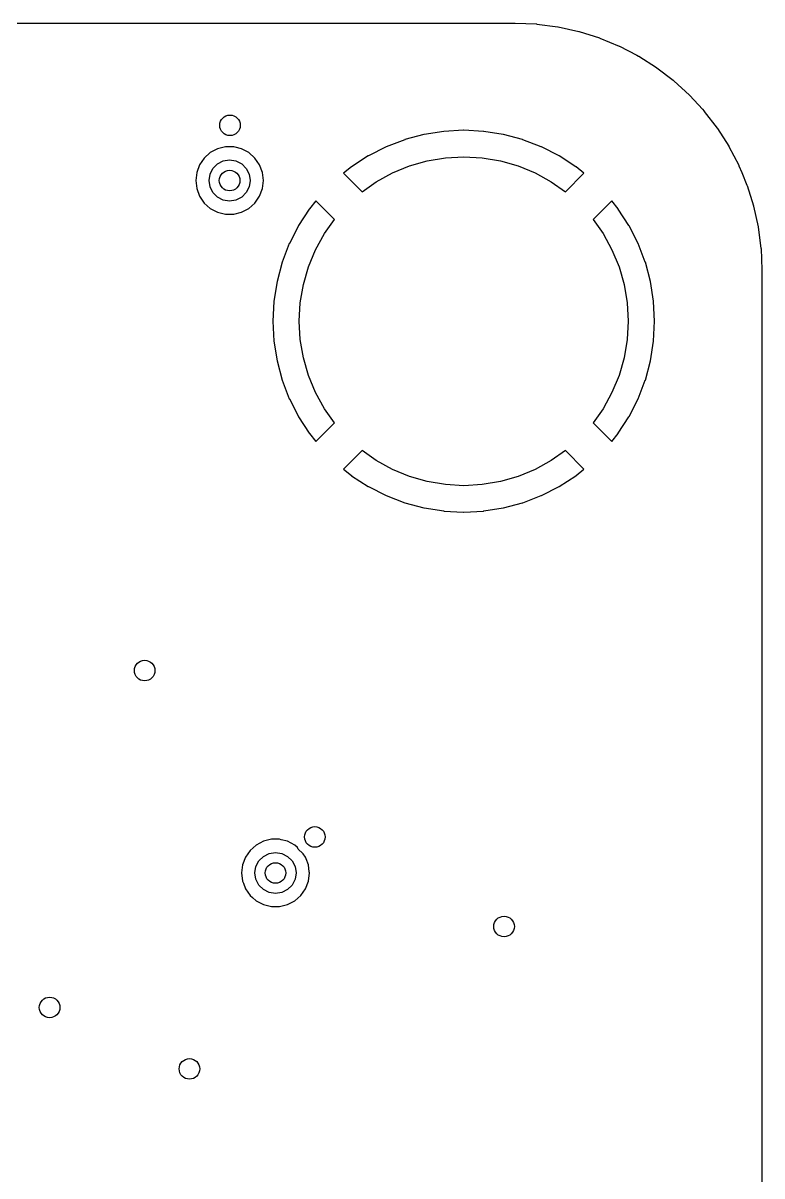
# Model space of a CAD drawing. Extents: x 106.8 to 191.4, y -142.2 to -57.6.
# Drawn here: x 176.99 to 191.36, y -80.04 to -57.61 of the extents above; entities that cross this region are included whole.
import ezdxf

# ---------------------------------------------------------------- set-up
doc = ezdxf.new("R2010")
doc.units = 0
doc.layers.add('BLACK', color=7, linetype='CONTINUOUS')

msp = doc.modelspace()

# ---------------------------------------------------------------- linework, layer by layer
at = {"layer": 'BLACK', "linetype": 'CONTINUOUS'}
for p, q in [((111.602, -57.6091), (186.522, -57.6091)), ((186.522, -57.6091), (186.56, -57.6091)), ((186.56, -57.6091), (186.564, -57.6092)), ((186.564, -57.6092), (186.977, -57.6272)), ((186.977, -57.6272), (186.984, -57.6279)), ((186.984, -57.6279), (187.392, -57.6815)), ((187.392, -57.6815), (187.399, -57.6828)), ((187.399, -57.6828), (187.801, -57.7718)), ((187.801, -57.7718), (187.808, -57.7738)), ((187.808, -57.7738), (188.2, -57.8974)), ((188.2, -57.8974), (188.207, -57.9)), ((188.207, -57.9), (188.587, -58.0573)), ((188.587, -58.0573), (188.594, -58.0605)), ((188.594, -58.0605), (188.929, -58.2348)), ((188.929, -58.2348), (188.958, -58.2503)), ((188.958, -58.2503), (188.965, -58.2542)), ((188.965, -58.2542), (189.312, -58.475)), ((189.312, -58.475), (189.318, -58.4794)), ((189.318, -58.4794), (189.636, -58.7232)), ((189.636, -58.7232), (189.644, -58.7296)), ((189.644, -58.7296), (189.65, -58.7346)), ((189.65, -58.7346), (189.953, -59.0123)), ((189.953, -59.0123), (189.958, -59.0177)), ((189.958, -59.0177), (190.206, -59.2874)), ((190.206, -59.2874), (190.236, -59.3207)), ((190.236, -59.3207), (190.241, -59.3266)), ((190.241, -59.3266), (190.491, -59.6527)), ((190.491, -59.6527), (190.496, -59.659)), ((184.413, -59.8781), (184.054, -60.0157)), ((184.417, -59.8766), (184.413, -59.8781)), ((184.788, -59.7772), (184.417, -59.8766)), ((184.792, -59.7763), (184.788, -59.7772)), ((185.172, -59.7162), (184.792, -59.7763)), ((185.176, -59.7157), (185.172, -59.7162)), ((185.56, -59.6956), (185.176, -59.7157)), ((185.564, -59.6956), (185.56, -59.6956)), ((185.948, -59.7157), (185.564, -59.6956)), ((185.952, -59.7162), (185.948, -59.7157)), ((186.332, -59.7763), (185.952, -59.7162)), ((186.336, -59.7772), (186.332, -59.7763)), ((186.707, -59.8766), (186.336, -59.7772)), ((186.712, -59.8781), (186.707, -59.8766)), ((187.07, -60.0157), (186.712, -59.8781)), ((190.496, -59.659), (190.717, -60.0056)), ((180.774, -60.0563), (180.633, -60.1302)), ((180.903, -60.0246), (180.774, -60.0563)), ((180.928, -60.0183), (180.903, -60.0246)), ((181.087, -60.0183), (180.928, -60.0183)), ((181.118, -60.0258), (181.087, -60.0183)), ((181.242, -60.0563), (181.118, -60.0258)), ((181.382, -60.1302), (181.242, -60.0563)), ((184.05, -60.0176), (183.708, -60.1919)), ((184.054, -60.0157), (184.05, -60.0176)), ((187.074, -60.0176), (187.07, -60.0157)), ((187.417, -60.1919), (187.074, -60.0176)), ((190.717, -60.0056), (190.72, -60.0123)), ((190.72, -60.0123), (190.91, -60.3768)), ((180.514, -60.2356), (180.424, -60.3664)), ((180.633, -60.1302), (180.514, -60.2356)), ((180.773, -60.3492), (180.884, -60.2924)), ((180.884, -60.2924), (181.008, -60.2728)), ((181.008, -60.2728), (181.131, -60.2924)), ((181.131, -60.2924), (181.243, -60.3492)), ((181.501, -60.2356), (181.382, -60.1302)), ((181.382, -60.1302), (181.382, -60.1302)), ((181.592, -60.3664), (181.501, -60.2356)), ((183.704, -60.1942), (183.382, -60.4034)), ((183.708, -60.1919), (183.704, -60.1942)), ((184.505, -60.3882), (184.85, -60.2888)), ((184.85, -60.2888), (185.204, -60.2287)), ((185.204, -60.2287), (185.562, -60.2086)), ((185.562, -60.2086), (185.92, -60.2287)), ((185.92, -60.2287), (186.274, -60.2888)), ((186.274, -60.2888), (186.619, -60.3882)), ((187.421, -60.1942), (187.417, -60.1919)), ((187.743, -60.4034), (187.421, -60.1942)), ((180.368, -60.515), (180.348, -60.6728)), ((180.424, -60.3664), (180.368, -60.515)), ((180.608, -60.6728), (180.627, -60.5492)), ((180.627, -60.5492), (180.684, -60.4377)), ((180.684, -60.4377), (180.773, -60.3492)), ((181.243, -60.3492), (181.331, -60.4377)), ((181.331, -60.4377), (181.388, -60.5492)), ((181.388, -60.5492), (181.408, -60.6728)), ((181.648, -60.515), (181.592, -60.3664)), ((181.667, -60.6728), (181.648, -60.515)), ((183.378, -60.4061), (183.223, -60.5311)), ((183.223, -60.5311), (183.586, -60.8934)), ((183.382, -60.4034), (183.378, -60.4061)), ((183.86, -60.6991), (184.174, -60.5255)), ((184.174, -60.5255), (184.505, -60.3882)), ((186.619, -60.3882), (186.951, -60.5255)), ((186.951, -60.5255), (187.265, -60.6991)), ((187.538, -60.8934), (187.901, -60.5311)), ((187.746, -60.4061), (187.743, -60.4034)), ((187.901, -60.5311), (187.746, -60.4061)), ((187.901, -60.5311), (187.901, -60.5311)), ((190.91, -60.3768), (190.913, -60.3838)), ((190.913, -60.3838), (190.968, -60.515)), ((190.968, -60.515), (191.071, -60.7635)), ((180.348, -60.6728), (180.368, -60.8306)), ((180.627, -60.7964), (180.608, -60.6728)), ((181.408, -60.6728), (181.388, -60.7964)), ((181.648, -60.8306), (181.667, -60.6728)), ((183.586, -60.8934), (183.86, -60.6991)), ((187.265, -60.6991), (187.538, -60.8934)), ((191.071, -60.7635), (191.073, -60.7707)), ((191.073, -60.7707), (191.197, -61.1627)), ((180.368, -60.8306), (180.368, -60.8306)), ((180.368, -60.8306), (180.424, -60.9792)), ((180.424, -60.9792), (180.514, -61.11)), ((180.684, -60.9079), (180.627, -60.7964)), ((180.773, -60.9964), (180.684, -60.9079)), ((180.884, -61.0532), (180.773, -60.9964)), ((181.243, -60.9964), (181.131, -61.0532)), ((181.331, -60.9079), (181.243, -60.9964)), ((181.388, -60.7964), (181.331, -60.9079)), ((181.501, -61.11), (181.592, -60.9792)), ((181.592, -60.9792), (181.648, -60.8306)), ((180.514, -61.11), (180.633, -61.2154)), ((180.633, -61.2154), (180.633, -61.2154)), ((180.633, -61.2154), (180.774, -61.2893)), ((181.008, -61.0728), (180.884, -61.0532)), ((181.131, -61.0532), (181.008, -61.0728)), ((181.242, -61.2893), (181.382, -61.2154)), ((181.382, -61.2154), (181.501, -61.11)), ((182.56, -61.2243), (182.557, -61.228)), ((182.685, -61.0699), (182.56, -61.2243)), ((183.047, -61.4322), (182.685, -61.0699)), ((188.44, -61.0699), (188.077, -61.4322)), ((188.565, -61.2243), (188.44, -61.0699)), ((188.567, -61.228), (188.565, -61.2243)), ((191.197, -61.1627), (191.199, -61.1702)), ((191.199, -61.1702), (191.288, -61.5714)), ((180.774, -61.2893), (180.851, -61.3083)), ((180.851, -61.3083), (180.928, -61.3273)), ((180.928, -61.3273), (180.928, -61.3273)), ((180.928, -61.3273), (181.087, -61.3273)), ((181.087, -61.3273), (181.242, -61.2893)), ((181.087, -61.3273), (181.087, -61.3273)), ((182.557, -61.228), (182.348, -61.5501)), ((182.853, -61.7061), (183.047, -61.4322)), ((188.077, -61.4322), (188.272, -61.7061)), ((188.776, -61.5501), (188.567, -61.228)), ((182.345, -61.5541), (182.171, -61.8963)), ((182.348, -61.5501), (182.345, -61.5541)), ((188.779, -61.5541), (188.776, -61.5501)), ((188.953, -61.8963), (188.779, -61.5541)), ((191.288, -61.5714), (191.289, -61.579)), ((191.289, -61.579), (191.343, -61.9865)), ((182.171, -61.8963), (182.169, -61.9005)), ((182.679, -62.0202), (182.853, -61.7061)), ((188.272, -61.7061), (188.445, -62.0202)), ((188.955, -61.9005), (188.953, -61.8963)), ((182.169, -61.9005), (182.032, -62.259)), ((182.542, -62.3517), (182.679, -62.0202)), ((188.445, -62.0202), (188.583, -62.3517)), ((189.093, -62.259), (188.955, -61.9005)), ((191.343, -61.9865), (191.344, -61.9941)), ((191.344, -61.9941), (191.362, -62.4067)), ((182.03, -62.2634), (181.931, -62.6344)), ((182.032, -62.259), (182.03, -62.2634)), ((189.094, -62.2634), (189.093, -62.259)), ((189.193, -62.6344), (189.094, -62.2634)), ((182.442, -62.6965), (182.542, -62.3517)), ((188.583, -62.3517), (188.682, -62.6965)), ((191.362, -62.4067), (191.362, -62.4105)), ((191.362, -62.4105), (191.362, -137.407)), ((181.93, -62.6389), (181.87, -63.0182)), ((181.931, -62.6344), (181.93, -62.6389)), ((182.382, -63.0503), (182.442, -62.6965)), ((188.682, -62.6965), (188.742, -63.0503)), ((189.194, -62.6389), (189.193, -62.6344)), ((189.254, -63.0182), (189.194, -62.6389)), ((181.87, -63.0182), (181.869, -63.0228)), ((189.255, -63.0228), (189.254, -63.0182)), ((181.869, -63.0228), (181.849, -63.4063)), ((182.362, -63.4086), (182.382, -63.0503)), ((188.742, -63.0503), (188.762, -63.4086)), ((189.275, -63.4063), (189.255, -63.0228)), ((181.849, -63.4063), (181.849, -63.4109)), ((181.849, -63.4109), (181.869, -63.7944)), ((182.382, -63.7669), (182.362, -63.4086)), ((188.762, -63.4086), (188.742, -63.7669)), ((189.255, -63.7944), (189.275, -63.4109)), ((189.275, -63.4109), (189.275, -63.4063)), ((181.869, -63.7944), (181.87, -63.799)), ((181.87, -63.799), (181.93, -64.1783)), ((182.442, -64.1207), (182.382, -63.7669)), ((188.742, -63.7669), (188.682, -64.1207)), ((189.194, -64.1783), (189.254, -63.799)), ((189.254, -63.799), (189.255, -63.7944)), ((182.542, -64.4655), (182.442, -64.1207)), ((188.682, -64.1207), (188.583, -64.4655)), ((181.93, -64.1783), (181.931, -64.1828)), ((181.931, -64.1828), (182.03, -64.5538)), ((189.094, -64.5538), (189.193, -64.1828)), ((189.193, -64.1828), (189.194, -64.1783)), ((182.03, -64.5538), (182.032, -64.5582)), ((182.032, -64.5582), (182.169, -64.9167)), ((182.679, -64.797), (182.542, -64.4655)), ((188.583, -64.4655), (188.445, -64.797)), ((188.955, -64.9167), (189.093, -64.5582)), ((189.093, -64.5582), (189.094, -64.5538)), ((182.853, -65.1111), (182.679, -64.797)), ((188.445, -64.797), (188.272, -65.1111)), ((182.169, -64.9167), (182.171, -64.9209)), ((182.171, -64.9209), (182.345, -65.2631)), ((188.779, -65.2631), (188.953, -64.9209)), ((188.953, -64.9209), (188.955, -64.9167)), ((182.345, -65.2631), (182.348, -65.2671)), ((183.047, -65.385), (182.853, -65.1111)), ((188.272, -65.1111), (188.077, -65.385)), ((188.776, -65.2671), (188.779, -65.2631)), ((182.348, -65.2671), (182.557, -65.5892)), ((182.685, -65.7473), (183.047, -65.385)), ((188.077, -65.385), (188.44, -65.7473)), ((188.567, -65.5892), (188.776, -65.2671)), ((182.557, -65.5892), (182.56, -65.5929)), ((182.56, -65.5929), (182.685, -65.7473)), ((188.44, -65.7473), (188.565, -65.5929)), ((188.565, -65.5929), (188.567, -65.5892)), ((183.586, -65.9238), (183.223, -66.2861)), ((183.86, -66.1181), (183.586, -65.9238)), ((187.538, -65.9238), (187.265, -66.1181)), ((187.901, -66.2861), (187.538, -65.9238)), ((188.44, -65.7473), (188.44, -65.7473)), ((184.174, -66.2917), (183.86, -66.1181)), ((187.265, -66.1181), (186.951, -66.2917)), ((183.223, -66.2861), (183.223, -66.2861)), ((183.223, -66.2861), (183.378, -66.4111)), ((184.505, -66.429), (184.174, -66.2917)), ((186.951, -66.2917), (186.619, -66.429)), ((187.746, -66.4111), (187.901, -66.2861)), ((187.901, -66.2861), (187.901, -66.2861)), ((183.378, -66.4111), (183.382, -66.4138)), ((183.382, -66.4138), (183.704, -66.623)), ((184.85, -66.5284), (184.505, -66.429)), ((185.204, -66.5885), (184.85, -66.5284)), ((185.562, -66.6086), (185.204, -66.5885)), ((185.92, -66.5885), (185.562, -66.6086)), ((186.274, -66.5284), (185.92, -66.5885)), ((186.619, -66.429), (186.274, -66.5284)), ((187.421, -66.623), (187.743, -66.4138)), ((187.743, -66.4138), (187.746, -66.4111)), ((183.704, -66.623), (183.708, -66.6253)), ((183.708, -66.6253), (184.05, -66.7996)), ((184.05, -66.7996), (184.054, -66.8015)), ((184.054, -66.8015), (184.413, -66.9391)), ((186.712, -66.9391), (187.07, -66.8015)), ((187.07, -66.8015), (187.074, -66.7996)), ((187.074, -66.7996), (187.417, -66.6253)), ((187.417, -66.6253), (187.421, -66.623)), ((184.413, -66.9391), (184.417, -66.9406)), ((184.417, -66.9406), (184.788, -67.04)), ((184.788, -67.04), (184.792, -67.0409)), ((184.792, -67.0409), (185.172, -67.101)), ((185.952, -67.101), (186.332, -67.0409)), ((186.332, -67.0409), (186.336, -67.04)), ((186.336, -67.04), (186.707, -66.9406)), ((186.707, -66.9406), (186.712, -66.9391)), ((185.172, -67.101), (185.176, -67.1015)), ((185.176, -67.1015), (185.56, -67.1216)), ((185.56, -67.1216), (185.564, -67.1216)), ((185.564, -67.1216), (185.948, -67.1015)), ((185.948, -67.1015), (185.952, -67.101)), ((181.667, -73.5261), (181.527, -73.6)), ((181.796, -73.4944), (181.667, -73.5261)), ((181.822, -73.4881), (181.796, -73.4944)), ((181.981, -73.4881), (181.822, -73.4881)), ((182.011, -73.4956), (181.981, -73.4881)), ((182.135, -73.5261), (182.011, -73.4956)), ((182.276, -73.6), (182.135, -73.5261)), ((181.408, -73.7054), (181.317, -73.8362)), ((181.527, -73.6), (181.408, -73.7054)), ((181.666, -73.819), (181.777, -73.7622)), ((181.777, -73.7622), (181.901, -73.7426)), ((181.901, -73.7426), (182.025, -73.7622)), ((182.025, -73.7622), (182.136, -73.819)), ((182.326, -73.6449), (182.276, -73.6)), ((182.276, -73.6), (182.276, -73.6)), ((182.342, -73.6767), (182.326, -73.6449)), ((182.431, -73.7652), (182.342, -73.6767)), ((182.439, -73.7691), (182.431, -73.7652)), ((182.485, -73.8362), (182.439, -73.7691)), ((181.261, -73.9848), (181.242, -74.1426)), ((181.317, -73.8362), (181.261, -73.9848)), ((181.521, -74.019), (181.577, -73.9075)), ((181.577, -73.9075), (181.666, -73.819)), ((182.136, -73.819), (182.225, -73.9075)), ((182.225, -73.9075), (182.282, -74.019)), ((182.498, -73.8698), (182.485, -73.8362)), ((182.541, -73.9848), (182.498, -73.8698)), ((182.558, -74.1191), (182.541, -73.9848)), ((181.242, -74.1426), (181.261, -74.3004)), ((181.501, -74.1426), (181.521, -74.019)), ((181.521, -74.2662), (181.501, -74.1426)), ((182.282, -74.019), (182.301, -74.1426)), ((182.301, -74.1426), (182.282, -74.2662)), ((182.541, -74.3004), (182.56, -74.1426)), ((182.56, -74.1426), (182.558, -74.1191)), ((181.261, -74.3004), (181.276, -74.3404)), ((181.276, -74.3404), (181.317, -74.449)), ((181.317, -74.449), (181.408, -74.5798)), ((181.577, -74.3777), (181.521, -74.2662)), ((181.666, -74.4662), (181.577, -74.3777)), ((182.225, -74.3777), (182.136, -74.4662)), ((182.282, -74.2662), (182.225, -74.3777)), ((182.395, -74.5798), (182.485, -74.449)), ((182.485, -74.449), (182.541, -74.3004)), ((181.408, -74.5798), (181.453, -74.6198)), ((181.453, -74.6198), (181.527, -74.6852)), ((181.777, -74.523), (181.666, -74.4662)), ((181.901, -74.5426), (181.777, -74.523)), ((182.025, -74.523), (181.901, -74.5426)), ((182.136, -74.4662), (182.025, -74.523)), ((182.276, -74.6852), (182.395, -74.5798)), ((181.527, -74.6852), (181.667, -74.7591)), ((181.667, -74.7591), (181.743, -74.7776)), ((181.743, -74.7776), (181.822, -74.7971)), ((181.822, -74.7971), (181.822, -74.7971)), ((181.822, -74.7971), (181.981, -74.7971)), ((181.981, -74.7971), (182.135, -74.7591)), ((181.981, -74.7971), (181.981, -74.7971)), ((182.135, -74.7591), (182.276, -74.6852))]:
    msp.add_line(p, q, dxfattribs=at)
at = {"layer": 'BLACK'}
for centre in [(181.015, -59.5986), (181.008, -60.6728), (179.355, -70.2056), (182.666, -73.4416), (181.901, -74.1426), (186.346, -75.184), (177.507, -76.7588), (180.227, -77.9545)]:
    msp.add_circle(centre, 0.2, dxfattribs=at)

doc.saveas('drawing.dxf')
